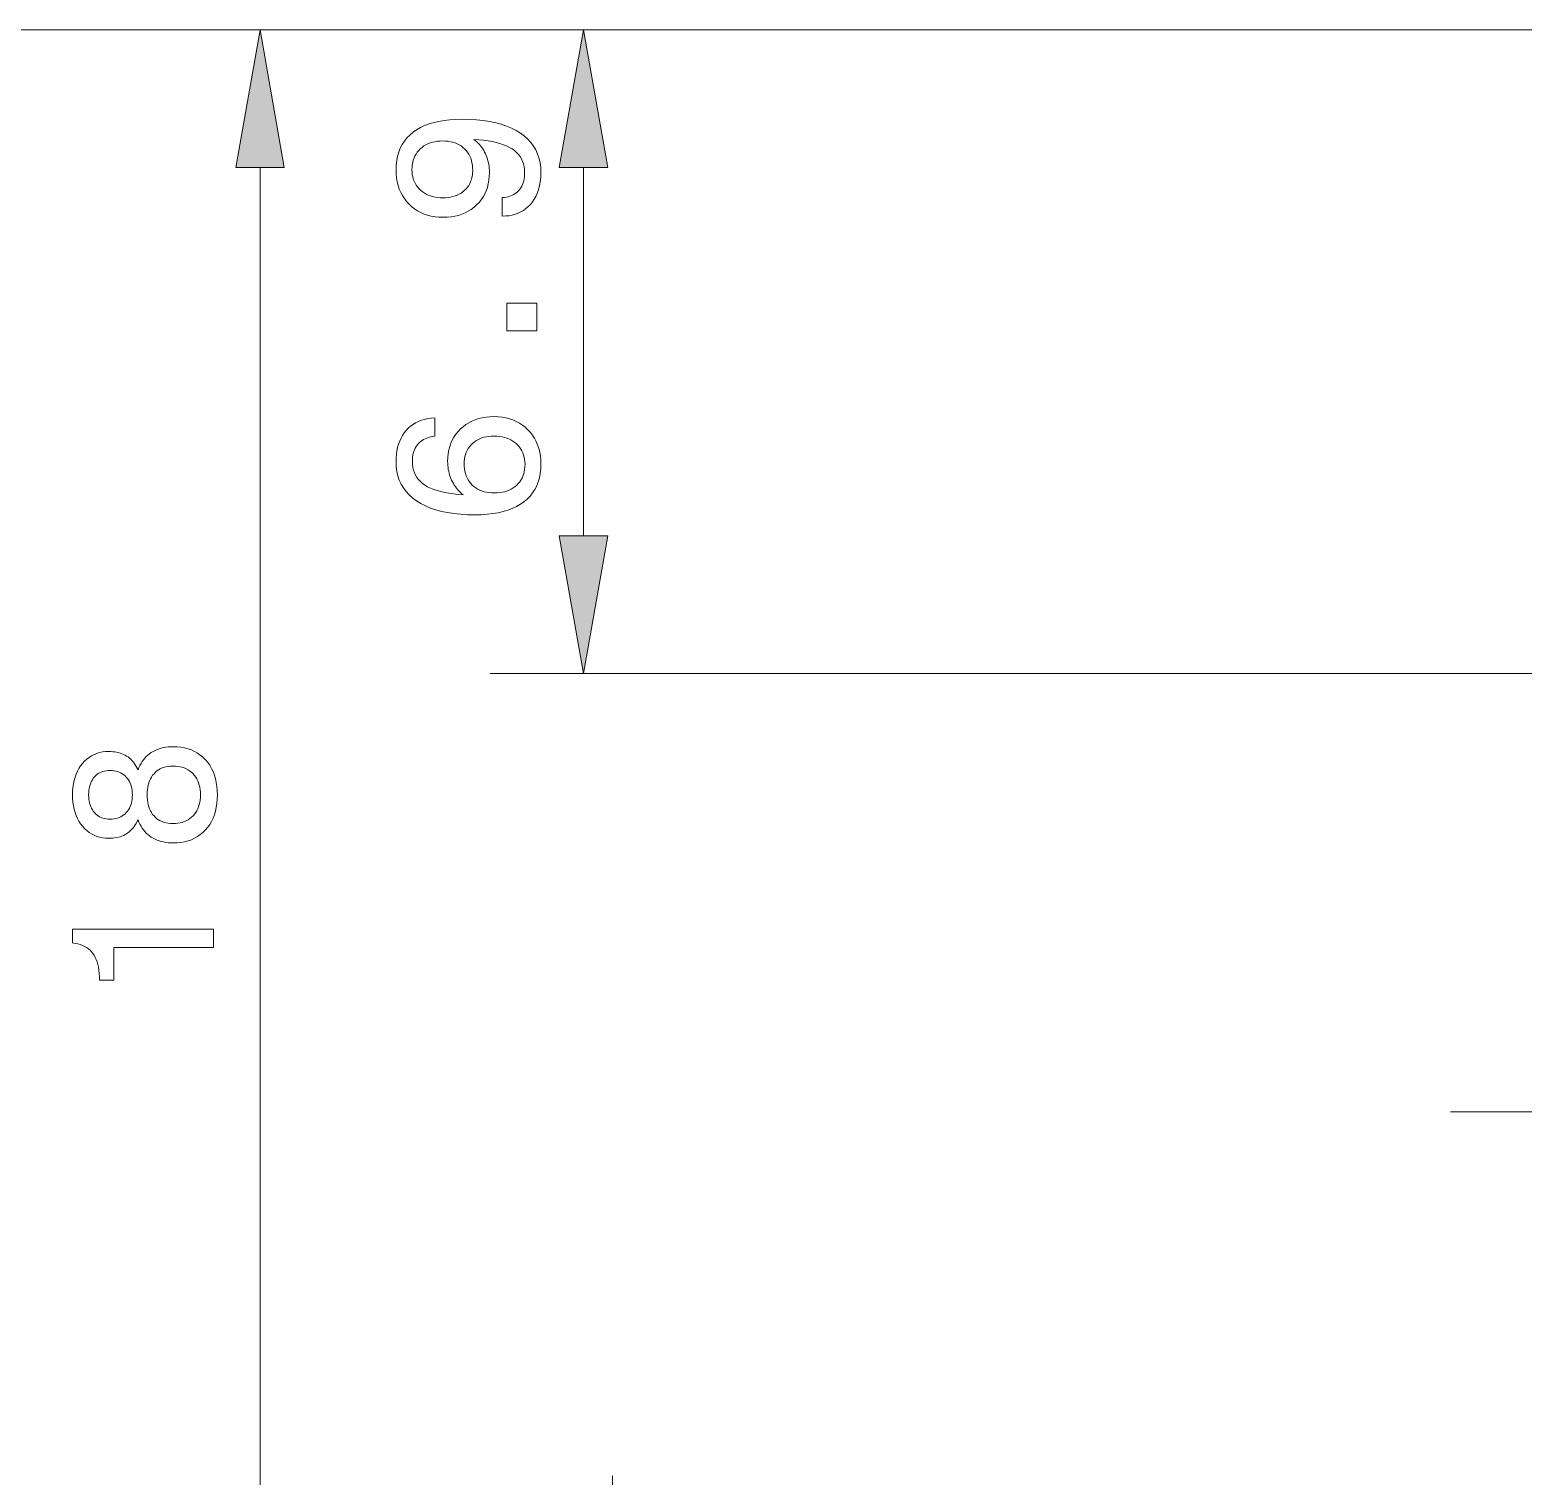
# Model space of a CAD drawing. Extents: x 0 to 420, y 0 to 594.
# Drawn here: x 278.19 to 310.2, y 472.49 to 503.5 of the extents above; entities that cross this region are included whole.
import ezdxf

# ---------------------------------------------------------------- set-up
doc = ezdxf.new("R2010")
doc.units = 0

msp = doc.modelspace()

# ---------------------------------------------------------------- linework, layer by layer
at = {"lineweight": 13}
for p, q in [((316.242, 503.501), (273.642, 503.501)), ((316.242, 503.501), (281.128, 503.501)), ((316.242, 503.501), (288.063, 503.501)), ((283.128, 470.455), (283.128, 500.547)), ((319.554, 489.701), (288.063, 489.701))]:
    msp.add_line(p, q, dxfattribs=at)
at = {"lineweight": 13, "ltscale": 0.197279}
msp.add_line((290.063, 492.655), (290.063, 500.547), dxfattribs=at)
at = {"lineweight": 13, "ltscale": 0.05114}
for p, q in [((308.642, 480.304), (310.688, 480.304)), ((290.686, 470.455), (290.686, 472.501))]:
    msp.add_line(p, q, dxfattribs=at)
at = {"lineweight": 13}
for points in [[(283.649, 500.547), (283.128, 503.501), (282.607, 500.547)], [(290.584, 500.547), (290.063, 503.501), (289.542, 500.547)], [(288.321, 499.507), (288.321, 499.904), (288.365, 499.907), (288.407, 499.913), (288.447, 499.922), (288.485, 499.933), (288.521, 499.947), (288.556, 499.964), (288.588, 499.983), (288.618, 500.005), (288.646, 500.029), (288.673, 500.056), (288.697, 500.086), (288.718, 500.117), (288.737, 500.151), (288.754, 500.187), (288.767, 500.224), (288.779, 500.264), (288.788, 500.306), (288.794, 500.35), (288.798, 500.395), (288.799, 500.443), (288.796, 500.508), (288.788, 500.569), (288.775, 500.627), (288.756, 500.682), (288.732, 500.734), (288.702, 500.783), (288.667, 500.828), (288.627, 500.871), (288.581, 500.911), (288.53, 500.947), (288.474, 500.981), (288.412, 501.011), (288.344, 501.039), (288.27, 501.064), (288.191, 501.086), (288.106, 501.105), (288.016, 501.121), (287.92, 501.134), (287.818, 501.144), (287.711, 501.152), (287.743, 501.126), (287.774, 501.099), (287.803, 501.071), (287.83, 501.042), (287.856, 501.011), (287.88, 500.98), (287.902, 500.948), (287.923, 500.914), (287.942, 500.88), (287.96, 500.844), (287.976, 500.807), (287.99, 500.77), (288.003, 500.731), (288.014, 500.692), (288.023, 500.652), (288.031, 500.611), (288.037, 500.569), (288.041, 500.527), (288.044, 500.483), (288.044, 500.439), (288.042, 500.356), (288.033, 500.275), (288.02, 500.198), (288.001, 500.124), (287.976, 500.053), (287.946, 499.986), (287.911, 499.921), (287.87, 499.86), (287.823, 499.802), (287.771, 499.748), (287.715, 499.697), (287.655, 499.652), (287.592, 499.612), (287.525, 499.578), (287.455, 499.548), (287.381, 499.524), (287.304, 499.506), (287.223, 499.493), (287.139, 499.485), (287.051, 499.482), (286.963, 499.485), (286.879, 499.493), (286.797, 499.507), (286.719, 499.527), (286.645, 499.552), (286.574, 499.583), (286.506, 499.62), (286.442, 499.662), (286.381, 499.71), (286.323, 499.763), (286.27, 499.821), (286.222, 499.883), (286.181, 499.948), (286.144, 500.016), (286.113, 500.088), (286.088, 500.164), (286.069, 500.243), (286.055, 500.325), (286.046, 500.411), (286.044, 500.5), (286.047, 500.603), (286.058, 500.7), (286.076, 500.793), (286.102, 500.881), (286.135, 500.964), (286.175, 501.042), (286.222, 501.115), (286.277, 501.183), (286.339, 501.246), (286.408, 501.305), (286.485, 501.358), (286.567, 501.405), (286.656, 501.447), (286.752, 501.483), (286.854, 501.514), (286.962, 501.539), (287.077, 501.559), (287.198, 501.573), (287.326, 501.581), (287.46, 501.584), (287.619, 501.581), (287.77, 501.572), (287.914, 501.557), (288.05, 501.536), (288.179, 501.51), (288.3, 501.477), (288.414, 501.438), (288.52, 501.394), (288.619, 501.343), (288.711, 501.287), (288.794, 501.225), (288.868, 501.158), (288.934, 501.085), (288.991, 501.008), (289.039, 500.926), (289.079, 500.839), (289.11, 500.746), (289.132, 500.649), (289.145, 500.547), (289.149, 500.439), (289.147, 500.356), (289.14, 500.276), (289.129, 500.199), (289.113, 500.126), (289.093, 500.056), (289.068, 499.99), (289.039, 499.928), (289.005, 499.868), (288.966, 499.813), (288.923, 499.76), (288.877, 499.712), (288.827, 499.669), (288.774, 499.631), (288.719, 499.598), (288.66, 499.57), (288.598, 499.548), (288.533, 499.53), (288.465, 499.517), (288.394, 499.51)], [(287.047, 499.899), (287.104, 499.901), (287.159, 499.906), (287.211, 499.914), (287.261, 499.925), (287.309, 499.94), (287.354, 499.957), (287.397, 499.978), (287.438, 500.003), (287.476, 500.03), (287.512, 500.061), (287.545, 500.094), (287.575, 500.129), (287.601, 500.167), (287.623, 500.206), (287.642, 500.248), (287.658, 500.292), (287.67, 500.338), (287.679, 500.385), (287.684, 500.435), (287.686, 500.488), (287.684, 500.545), (287.679, 500.601), (287.671, 500.653), (287.658, 500.703), (287.643, 500.751), (287.624, 500.796), (287.602, 500.838), (287.576, 500.878), (287.547, 500.916), (287.514, 500.95), (287.478, 500.982), (287.44, 501.011), (287.4, 501.036), (287.356, 501.058), (287.31, 501.076), (287.262, 501.091), (287.211, 501.103), (287.158, 501.111), (287.102, 501.116), (287.043, 501.118), (286.984, 501.116), (286.927, 501.111), (286.873, 501.103), (286.822, 501.091), (286.772, 501.076), (286.726, 501.058), (286.681, 501.036), (286.64, 501.011), (286.6, 500.982), (286.563, 500.95), (286.529, 500.916), (286.499, 500.879), (286.472, 500.839), (286.449, 500.798), (286.43, 500.754), (286.414, 500.708), (286.401, 500.659), (286.392, 500.609), (286.387, 500.556), (286.385, 500.5), (286.387, 500.447), (286.392, 500.396), (286.402, 500.348), (286.414, 500.301), (286.431, 500.256), (286.451, 500.214), (286.475, 500.174), (286.502, 500.135), (286.533, 500.099), (286.568, 500.065), (286.605, 500.033), (286.645, 500.005), (286.687, 499.98), (286.732, 499.959), (286.779, 499.941), (286.828, 499.926), (286.879, 499.914), (286.933, 499.906), (286.989, 499.901)], [(289.063, 497.047), (288.42, 497.047), (288.42, 497.644), (289.063, 497.644)], [(286.874, 495.183), (286.874, 494.787), (286.829, 494.781), (286.785, 494.773), (286.744, 494.763), (286.705, 494.75), (286.668, 494.735), (286.633, 494.717), (286.601, 494.698), (286.571, 494.676), (286.543, 494.651), (286.517, 494.625), (286.493, 494.596), (286.473, 494.565), (286.454, 494.532), (286.438, 494.497), (286.424, 494.46), (286.413, 494.42), (286.405, 494.379), (286.399, 494.336), (286.395, 494.29), (286.394, 494.243), (286.396, 494.179), (286.404, 494.118), (286.418, 494.06), (286.437, 494.005), (286.461, 493.953), (286.491, 493.904), (286.526, 493.858), (286.566, 493.815), (286.612, 493.776), (286.663, 493.739), (286.72, 493.706), (286.783, 493.675), (286.85, 493.647), (286.924, 493.622), (287.003, 493.601), (287.087, 493.582), (287.178, 493.565), (287.273, 493.552), (287.375, 493.542), (287.481, 493.535), (287.45, 493.561), (287.42, 493.587), (287.391, 493.616), (287.364, 493.645), (287.339, 493.675), (287.315, 493.707), (287.292, 493.739), (287.272, 493.773), (287.252, 493.808), (287.235, 493.844), (287.219, 493.88), (287.204, 493.918), (287.192, 493.957), (287.181, 493.996), (287.172, 494.037), (287.164, 494.078), (287.158, 494.12), (287.154, 494.163), (287.151, 494.207), (287.15, 494.251), (287.153, 494.335), (287.161, 494.415), (287.175, 494.493), (287.194, 494.566), (287.219, 494.637), (287.249, 494.705), (287.284, 494.769), (287.325, 494.83), (287.372, 494.888), (287.423, 494.943), (287.48, 494.993), (287.54, 495.039), (287.603, 495.078), (287.67, 495.113), (287.74, 495.142), (287.814, 495.166), (287.891, 495.185), (287.972, 495.198), (288.056, 495.206), (288.143, 495.209), (288.231, 495.206), (288.316, 495.197), (288.397, 495.183), (288.474, 495.164), (288.548, 495.138), (288.619, 495.107), (288.687, 495.071), (288.751, 495.028), (288.812, 494.981), (288.87, 494.927), (288.923, 494.869), (288.97, 494.808), (289.012, 494.743), (289.048, 494.674), (289.079, 494.602), (289.104, 494.527), (289.124, 494.448), (289.138, 494.366), (289.146, 494.28), (289.149, 494.19), (289.145, 494.087), (289.134, 493.989), (289.116, 493.896), (289.091, 493.808), (289.058, 493.725), (289.018, 493.647), (288.97, 493.573), (288.916, 493.505), (288.854, 493.441), (288.784, 493.383), (288.708, 493.33), (288.626, 493.282), (288.536, 493.24), (288.441, 493.203), (288.339, 493.173), (288.231, 493.147), (288.116, 493.128), (287.994, 493.114), (287.867, 493.105), (287.732, 493.102), (287.575, 493.105), (287.425, 493.114), (287.282, 493.129), (287.146, 493.15), (287.018, 493.177), (286.897, 493.21), (286.783, 493.249), (286.677, 493.293), (286.577, 493.344), (286.485, 493.401), (286.401, 493.463), (286.326, 493.53), (286.26, 493.601), (286.203, 493.678), (286.154, 493.759), (286.114, 493.845), (286.083, 493.936), (286.061, 494.031), (286.048, 494.132), (286.044, 494.237), (286.046, 494.32), (286.052, 494.401), (286.063, 494.477), (286.078, 494.55), (286.098, 494.62), (286.122, 494.685), (286.15, 494.748), (286.183, 494.806), (286.22, 494.861), (286.261, 494.912), (286.306, 494.96), (286.355, 495.003), (286.407, 495.041), (286.463, 495.075), (286.523, 495.104), (286.586, 495.129), (286.653, 495.149), (286.723, 495.165), (286.797, 495.176)], [(288.148, 494.791), (288.09, 494.79), (288.035, 494.785), (287.982, 494.777), (287.932, 494.765), (287.884, 494.751), (287.839, 494.733), (287.795, 494.712), (287.754, 494.687), (287.716, 494.66), (287.68, 494.629), (287.646, 494.595), (287.617, 494.56), (287.59, 494.522), (287.568, 494.483), (287.548, 494.441), (287.533, 494.398), (287.52, 494.352), (287.512, 494.304), (287.506, 494.255), (287.505, 494.203), (287.506, 494.145), (287.512, 494.09), (287.52, 494.037), (287.532, 493.987), (287.548, 493.94), (287.567, 493.895), (287.589, 493.852), (287.615, 493.812), (287.645, 493.775), (287.678, 493.74), (287.713, 493.708), (287.752, 493.68), (287.793, 493.655), (287.836, 493.633), (287.883, 493.615), (287.931, 493.599), (287.983, 493.588), (288.036, 493.579), (288.093, 493.574), (288.152, 493.573), (288.211, 493.574), (288.267, 493.579), (288.322, 493.587), (288.373, 493.599), (288.422, 493.614), (288.469, 493.632), (288.513, 493.654), (288.555, 493.679), (288.594, 493.707), (288.63, 493.738), (288.664, 493.772), (288.694, 493.809), (288.721, 493.848), (288.744, 493.889), (288.763, 493.933), (288.779, 493.979), (288.792, 494.027), (288.8, 494.078), (288.806, 494.131), (288.808, 494.186), (288.806, 494.239), (288.8, 494.29), (288.791, 494.339), (288.778, 494.386), (288.762, 494.43), (288.742, 494.473), (288.718, 494.514), (288.691, 494.552), (288.66, 494.589), (288.625, 494.624), (288.588, 494.655), (288.548, 494.684), (288.506, 494.709), (288.461, 494.731), (288.415, 494.749), (288.366, 494.764), (288.315, 494.776), (288.261, 494.784), (288.206, 494.789)], [(289.542, 492.655), (290.063, 489.701), (290.584, 492.655)], [(280.513, 486.563), (280.494, 486.524), (280.474, 486.488), (280.453, 486.453), (280.43, 486.42), (280.406, 486.39), (280.381, 486.361), (280.354, 486.334), (280.326, 486.309), (280.297, 486.286), (280.266, 486.266), (280.234, 486.247), (280.201, 486.23), (280.166, 486.215), (280.13, 486.202), (280.092, 486.191), (280.053, 486.182), (280.013, 486.175), (279.971, 486.171), (279.927, 486.168), (279.883, 486.167), (279.815, 486.169), (279.75, 486.177), (279.688, 486.19), (279.628, 486.208), (279.571, 486.231), (279.517, 486.26), (279.465, 486.293), (279.415, 486.332), (279.368, 486.376), (279.324, 486.425), (279.283, 486.478), (279.247, 486.534), (279.214, 486.594), (279.186, 486.657), (279.163, 486.722), (279.143, 486.791), (279.128, 486.863), (279.117, 486.939), (279.111, 487.017), (279.109, 487.098), (279.111, 487.18), (279.117, 487.259), (279.128, 487.334), (279.143, 487.407), (279.163, 487.476), (279.186, 487.541), (279.214, 487.604), (279.247, 487.663), (279.283, 487.719), (279.324, 487.772), (279.368, 487.821), (279.415, 487.864), (279.465, 487.903), (279.517, 487.936), (279.571, 487.964), (279.628, 487.987), (279.688, 488.005), (279.75, 488.018), (279.815, 488.026), (279.883, 488.028), (279.928, 488.027), (279.972, 488.024), (280.014, 488.019), (280.055, 488.013), (280.094, 488.004), (280.132, 487.993), (280.168, 487.981), (280.203, 487.966), (280.236, 487.95), (280.268, 487.931), (280.299, 487.911), (280.328, 487.888), (280.356, 487.864), (280.382, 487.837), (280.408, 487.808), (280.431, 487.778), (280.454, 487.745), (280.475, 487.71), (280.495, 487.673), (280.513, 487.634), (280.533, 487.682), (280.554, 487.728), (280.578, 487.771), (280.603, 487.812), (280.63, 487.85), (280.66, 487.886), (280.691, 487.92), (280.725, 487.951), (280.76, 487.98), (280.798, 488.006), (280.837, 488.03), (280.878, 488.051), (280.92, 488.07), (280.965, 488.086), (281.011, 488.1), (281.059, 488.111), (281.109, 488.12), (281.16, 488.126), (281.213, 488.13), (281.268, 488.131), (281.352, 488.129), (281.434, 488.12), (281.511, 488.106), (281.585, 488.087), (281.656, 488.062), (281.723, 488.031), (281.787, 487.995), (281.847, 487.953), (281.904, 487.905), (281.957, 487.852), (282.006, 487.794), (282.05, 487.733), (282.088, 487.667), (282.122, 487.597), (282.15, 487.524), (282.173, 487.447), (282.191, 487.365), (282.204, 487.28), (282.212, 487.191), (282.214, 487.098), (282.212, 487.005), (282.204, 486.917), (282.191, 486.831), (282.173, 486.75), (282.15, 486.673), (282.122, 486.6), (282.088, 486.53), (282.05, 486.465), (282.006, 486.403), (281.957, 486.346), (281.904, 486.293), (281.847, 486.246), (281.787, 486.204), (281.723, 486.168), (281.656, 486.137), (281.585, 486.112), (281.511, 486.093), (281.434, 486.079), (281.352, 486.07), (281.268, 486.067), (281.213, 486.069), (281.16, 486.073), (281.109, 486.079), (281.059, 486.088), (281.011, 486.099), (280.965, 486.113), (280.92, 486.129), (280.878, 486.148), (280.837, 486.169), (280.798, 486.193), (280.76, 486.219), (280.725, 486.248), (280.691, 486.279), (280.66, 486.312), (280.63, 486.348), (280.603, 486.386), (280.578, 486.427), (280.554, 486.47), (280.533, 486.515)], [(279.916, 486.578), (279.958, 486.579), (279.999, 486.583), (280.038, 486.59), (280.075, 486.6), (280.11, 486.613), (280.144, 486.629), (280.176, 486.647), (280.206, 486.669), (280.235, 486.693), (280.262, 486.72), (280.287, 486.749), (280.309, 486.781), (280.329, 486.814), (280.346, 486.849), (280.36, 486.886), (280.372, 486.924), (280.381, 486.965), (280.388, 487.008), (280.391, 487.052), (280.393, 487.098), (280.391, 487.145), (280.388, 487.19), (280.381, 487.233), (280.372, 487.274), (280.36, 487.313), (280.346, 487.35), (280.329, 487.385), (280.309, 487.418), (280.287, 487.45), (280.262, 487.479), (280.235, 487.506), (280.206, 487.53), (280.176, 487.552), (280.144, 487.57), (280.11, 487.586), (280.075, 487.598), (280.038, 487.608), (279.999, 487.616), (279.958, 487.62), (279.916, 487.621), (279.874, 487.62), (279.834, 487.616), (279.796, 487.609), (279.759, 487.599), (279.724, 487.586), (279.691, 487.571), (279.66, 487.553), (279.631, 487.532), (279.604, 487.509), (279.578, 487.482), (279.555, 487.453), (279.534, 487.422), (279.515, 487.389), (279.499, 487.354), (279.485, 487.317), (279.474, 487.277), (279.466, 487.236), (279.46, 487.192), (279.456, 487.146), (279.455, 487.098), (279.456, 487.051), (279.46, 487.006), (279.466, 486.962), (279.474, 486.921), (279.485, 486.882), (279.499, 486.845), (279.515, 486.81), (279.534, 486.777), (279.555, 486.746), (279.578, 486.717), (279.604, 486.69), (279.631, 486.667), (279.66, 486.646), (279.691, 486.628), (279.724, 486.612), (279.759, 486.6), (279.796, 486.59), (279.834, 486.583), (279.874, 486.579)], [(281.259, 486.483), (281.313, 486.484), (281.364, 486.489), (281.413, 486.498), (281.46, 486.509), (281.505, 486.524), (281.547, 486.542), (281.587, 486.564), (281.624, 486.589), (281.66, 486.617), (281.693, 486.648), (281.723, 486.683), (281.75, 486.719), (281.774, 486.758), (281.794, 486.8), (281.812, 486.844), (281.826, 486.89), (281.837, 486.938), (281.845, 486.989), (281.85, 487.043), (281.852, 487.098), (281.85, 487.155), (281.845, 487.208), (281.837, 487.26), (281.826, 487.308), (281.812, 487.355), (281.794, 487.399), (281.774, 487.44), (281.75, 487.48), (281.723, 487.516), (281.693, 487.551), (281.66, 487.582), (281.624, 487.61), (281.587, 487.635), (281.547, 487.657), (281.505, 487.675), (281.46, 487.69), (281.413, 487.701), (281.364, 487.71), (281.313, 487.714), (281.259, 487.716), (281.209, 487.714), (281.161, 487.71), (281.116, 487.701), (281.072, 487.69), (281.031, 487.675), (280.991, 487.657), (280.954, 487.636), (280.919, 487.611), (280.886, 487.583), (280.856, 487.552), (280.827, 487.518), (280.802, 487.481), (280.78, 487.442), (280.76, 487.4), (280.744, 487.356), (280.731, 487.31), (280.72, 487.26), (280.713, 487.209), (280.708, 487.155), (280.707, 487.098), (280.708, 487.042), (280.713, 486.989), (280.72, 486.937), (280.731, 486.889), (280.744, 486.842), (280.76, 486.798), (280.78, 486.757), (280.802, 486.718), (280.827, 486.681), (280.856, 486.647), (280.886, 486.616), (280.919, 486.588), (280.954, 486.563), (280.991, 486.542), (281.031, 486.524), (281.072, 486.509), (281.116, 486.498), (281.161, 486.489), (281.209, 486.484)], [(282.128, 483.824), (279.994, 483.824), (279.994, 483.124), (279.689, 483.124), (279.686, 483.2), (279.681, 483.271), (279.673, 483.338), (279.663, 483.401), (279.65, 483.461), (279.634, 483.516), (279.616, 483.567), (279.596, 483.615), (279.572, 483.658), (279.546, 483.698), (279.517, 483.734), (279.485, 483.767), (279.45, 483.797), (279.411, 483.824), (279.369, 483.848), (279.324, 483.869), (279.275, 483.887), (279.223, 483.902), (279.168, 483.914), (279.109, 483.923), (279.109, 484.216), (282.128, 484.216)]]:
    msp.add_lwpolyline(points, close=True, dxfattribs=at)
for points in [[(283.649, 500.547), (283.128, 503.501), (283.649, 500.547), (282.607, 500.547)], [(290.584, 500.547), (290.063, 503.501), (290.584, 500.547), (289.542, 500.547)], [(289.542, 492.655), (290.063, 489.701), (289.542, 492.655), (290.584, 492.655)]]:
    msp.add_solid(points, dxfattribs=at)

doc.saveas('drawing.dxf')
